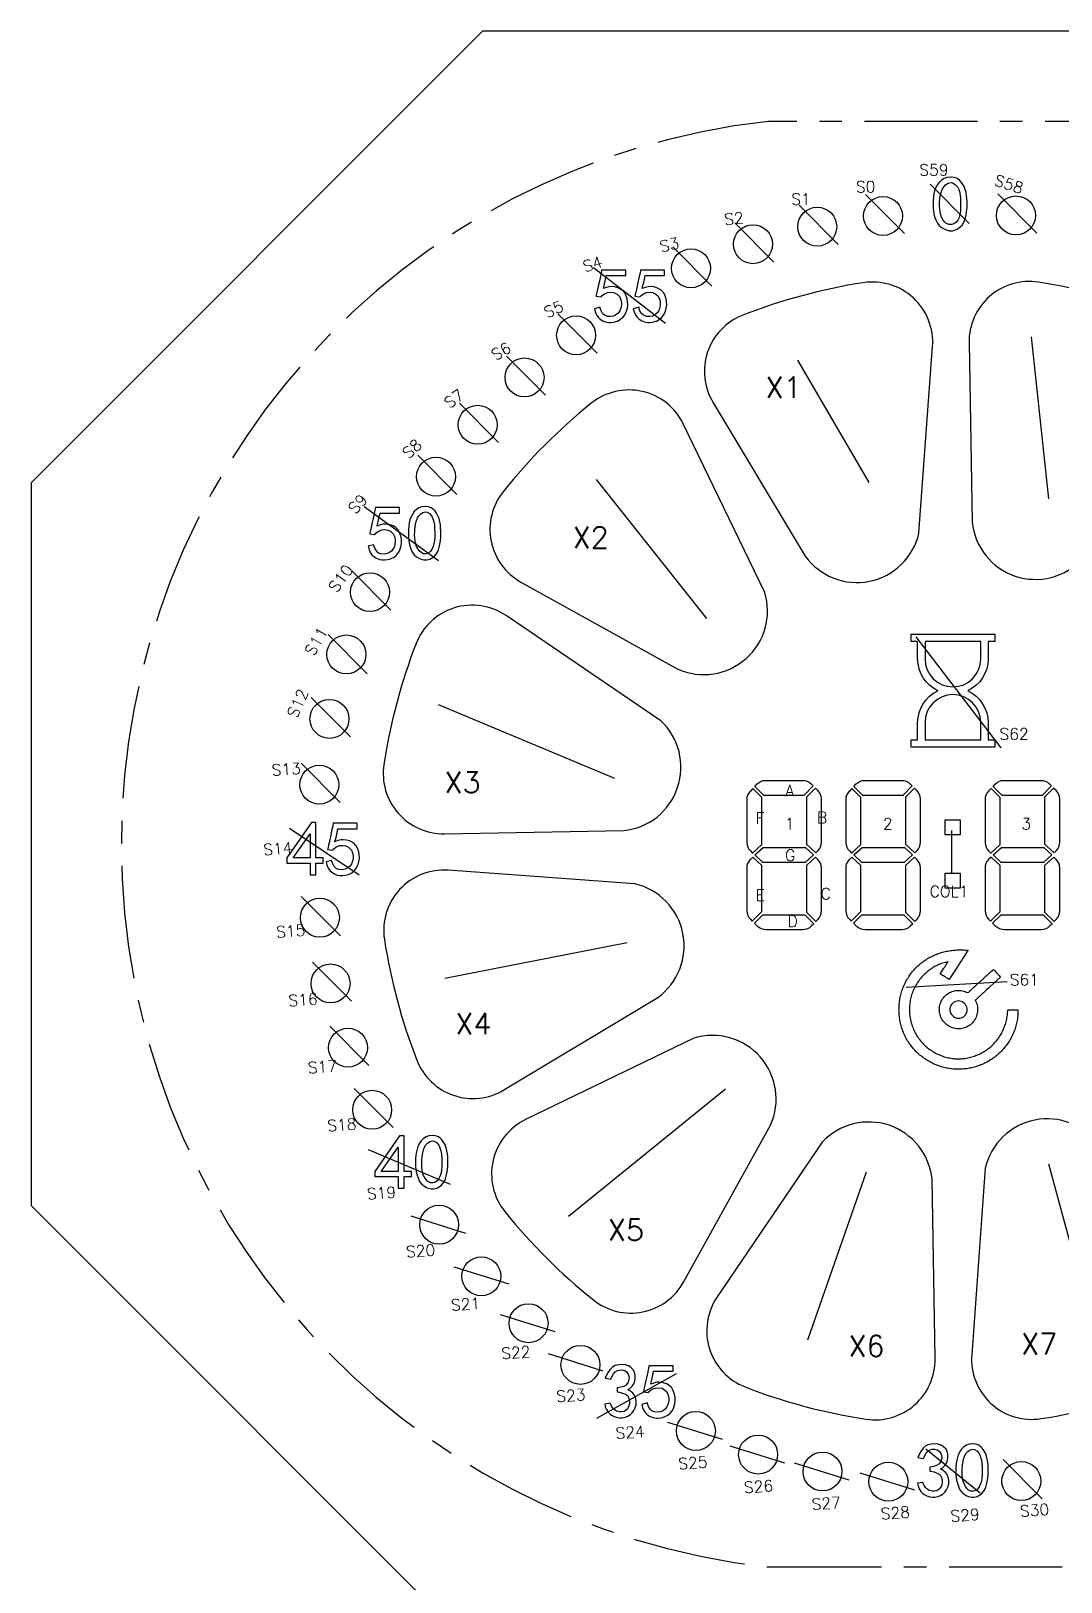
# Model space of a CAD drawing. Header units: millimetres. Extents: x 1653 to 3206, y -200 to 97.
# Drawn here: x 2174 to 2208.3, y -171 to -119.5 of the extents above; entities that cross this region are included whole.
import ezdxf
from ezdxf.enums import TextEntityAlignment as Align

# ---------------------------------------------------------------- set-up
doc = ezdxf.new("R2010")
doc.units = ezdxf.units.MM
doc.header["$LTSCALE"] = 3
doc.linetypes.add('CENTER', pattern=[2, 1.25, -0.25, 0.25, -0.25])
doc.layers.add('DIM', color=4, linetype='Continuous')
doc.styles.add('romans', font='romans.shx')

msp = doc.modelspace()

# ---------------------------------------------------------------- linework, layer by layer
at = {"linetype": 'Continuous'}
msp.add_lwpolyline([(2174.035, -134.454), (2174.035, -158.454), (2189.035, -173.454), (2274.035, -173.454), (2289.035, -158.454), (2289.035, -134.454), (2274.035, -119.454), (2189.035, -119.454)], close=True, dxfattribs=at)
at = {"linetype": 'CENTER'}
msp.add_lwpolyline([(2265.474, -122.454), (2198.535, -122.454, 0.895837), (2198.535, -170.454), (2265.474, -170.454, 0.856686)], format="xyb", close=True, dxfattribs=at)
for points in [[(2204.599, -124.306), (2204.579, -124.308), (2204.467, -124.321), (2204.367, -124.354), (2204.28, -124.408), (2204.279, -124.41), (2204.202, -124.482), (2204.139, -124.566), (2204.09, -124.661), (2204.084, -124.673), (2204.054, -124.758), (2204.03, -124.856), (2204.014, -124.965), (2204.005, -125.086), (2204.004, -125.093), (2204.002, -125.22), (2204.005, -125.331), (2204.014, -125.428), (2204.026, -125.51), (2204.027, -125.516), (2204.053, -125.62), (2204.088, -125.719), (2204.133, -125.813), (2204.144, -125.835), (2204.205, -125.913), (2204.285, -125.98), (2204.387, -126.036), (2204.438, -126.059), (2204.542, -126.084), (2204.644, -126.084), (2204.747, -126.056), (2204.806, -126.029), (2204.892, -125.97), (2204.963, -125.896), (2205.023, -125.804), (2205.046, -125.749), (2205.075, -125.659), (2205.099, -125.559), (2205.117, -125.448), (2205.129, -125.328), (2205.131, -125.232), (2205.13, -125.122), (2205.123, -125.017), (2205.112, -124.917), (2205.097, -124.822), (2205.097, -124.821), (2205.07, -124.715), (2205.03, -124.618), (2204.98, -124.529), (2204.917, -124.448), (2204.886, -124.419), (2204.798, -124.356), (2204.702, -124.319)], [(2204.621, -125.882), (2204.524, -125.882), (2204.429, -125.834), (2204.392, -125.803), (2204.333, -125.729), (2204.284, -125.635), (2204.249, -125.521), (2204.234, -125.45), (2204.221, -125.353), (2204.216, -125.25), (2204.218, -125.14), (2204.228, -125.025), (2204.23, -125.007), (2204.251, -124.885), (2204.28, -124.781), (2204.319, -124.692), (2204.366, -124.621), (2204.416, -124.563), (2204.501, -124.507), (2204.599, -124.488), (2204.65, -124.499), (2204.737, -124.545), (2204.81, -124.63), (2204.853, -124.719), (2204.886, -124.817), (2204.906, -124.923), (2204.909, -124.96), (2204.913, -125.06), (2204.916, -125.166), (2204.917, -125.278), (2204.916, -125.337), (2204.908, -125.444), (2204.89, -125.546), (2204.864, -125.641), (2204.819, -125.737), (2204.754, -125.815), (2204.673, -125.864)], [(2193.79, -127.391), (2192.992, -127.391), (2192.974, -127.478), (2192.938, -127.649), (2192.905, -127.8), (2192.877, -127.929), (2192.853, -128.036), (2192.833, -128.124), (2192.819, -128.19), (2192.807, -128.237), (2192.8, -128.261), (2192.972, -128.281), (2193.008, -128.238), (2193.089, -128.176), (2193.184, -128.14), (2193.202, -128.135), (2193.309, -128.125), (2193.406, -128.14), (2193.413, -128.142), (2193.502, -128.187), (2193.578, -128.261), (2193.592, -128.283), (2193.63, -128.375), (2193.649, -128.484), (2193.648, -128.515), (2193.636, -128.621), (2193.608, -128.716), (2193.597, -128.74), (2193.537, -128.824), (2193.456, -128.888), (2193.385, -128.921), (2193.287, -128.937), (2193.174, -128.928), (2193.164, -128.926), (2193.088, -128.894), (2193.024, -128.833), (2192.972, -128.743), (2192.931, -128.625), (2192.75, -128.676), (2192.779, -128.782), (2192.821, -128.879), (2192.876, -128.959), (2192.942, -129.019), (2193.03, -129.076), (2193.125, -129.114), (2193.225, -129.13), (2193.298, -129.131), (2193.402, -129.119), (2193.497, -129.09), (2193.516, -129.083), (2193.609, -129.034), (2193.689, -128.969), (2193.704, -128.955), (2193.765, -128.876), (2193.81, -128.777), (2193.817, -128.758), (2193.845, -128.656), (2193.86, -128.554), (2193.86, -128.551), (2193.855, -128.443), (2193.841, -128.342), (2193.806, -128.249), (2193.759, -128.15), (2193.743, -128.126), (2193.671, -128.057), (2193.578, -127.998), (2193.53, -127.979), (2193.43, -127.953), (2193.325, -127.937), (2193.248, -127.943), (2193.147, -127.967), (2193.043, -128.008), (2193.048, -127.989), (2193.072, -127.904), (2193.096, -127.806), (2193.12, -127.696), (2193.143, -127.573), (2193.79, -127.573)], [(2195.083, -127.391), (2194.285, -127.391), (2194.266, -127.478), (2194.229, -127.649), (2194.197, -127.8), (2194.169, -127.929), (2194.146, -128.036), (2194.126, -128.124), (2194.11, -128.19), (2194.1, -128.237), (2194.093, -128.261), (2194.264, -128.281), (2194.301, -128.238), (2194.381, -128.176), (2194.476, -128.14), (2194.495, -128.135), (2194.601, -128.125), (2194.698, -128.14), (2194.705, -128.142), (2194.794, -128.187), (2194.87, -128.261), (2194.884, -128.283), (2194.923, -128.375), (2194.941, -128.484), (2194.94, -128.515), (2194.929, -128.621), (2194.901, -128.716), (2194.888, -128.74), (2194.829, -128.824), (2194.749, -128.888), (2194.678, -128.921), (2194.58, -128.937), (2194.467, -128.928), (2194.457, -128.926), (2194.38, -128.894), (2194.316, -128.833), (2194.264, -128.743), (2194.224, -128.625), (2194.042, -128.676), (2194.071, -128.782), (2194.114, -128.879), (2194.168, -128.959), (2194.234, -129.019), (2194.322, -129.076), (2194.417, -129.114), (2194.517, -129.13), (2194.591, -129.131), (2194.694, -129.119), (2194.789, -129.09), (2194.809, -129.083), (2194.902, -129.034), (2194.981, -128.969), (2194.996, -128.955), (2195.058, -128.876), (2195.102, -128.777), (2195.109, -128.758), (2195.137, -128.656), (2195.153, -128.554), (2195.153, -128.551), (2195.148, -128.443), (2195.132, -128.342), (2195.098, -128.249), (2195.052, -128.15), (2195.035, -128.126), (2194.964, -128.057), (2194.87, -127.998), (2194.822, -127.979), (2194.721, -127.953), (2194.618, -127.937), (2194.54, -127.943), (2194.44, -127.967), (2194.335, -128.008), (2194.341, -127.989), (2194.365, -127.904), (2194.388, -127.806), (2194.412, -127.696), (2194.436, -127.573), (2195.083, -127.573)], [(2186.276, -135.277), (2185.478, -135.277), (2185.459, -135.364), (2185.423, -135.536), (2185.39, -135.685), (2185.362, -135.814), (2185.339, -135.923), (2185.319, -136.01), (2185.304, -136.077), (2185.293, -136.122), (2185.286, -136.147), (2185.457, -136.168), (2185.494, -136.124), (2185.574, -136.062), (2185.669, -136.026), (2185.688, -136.021), (2185.794, -136.011), (2185.891, -136.026), (2185.899, -136.028), (2185.987, -136.073), (2186.064, -136.147), (2186.077, -136.169), (2186.116, -136.262), (2186.134, -136.369), (2186.133, -136.4), (2186.122, -136.507), (2186.094, -136.602), (2186.082, -136.626), (2186.023, -136.71), (2185.942, -136.774), (2185.871, -136.807), (2185.773, -136.823), (2185.66, -136.815), (2185.65, -136.813), (2185.573, -136.78), (2185.51, -136.719), (2185.457, -136.63), (2185.417, -136.511), (2185.235, -136.562), (2185.264, -136.668), (2185.307, -136.765), (2185.361, -136.845), (2185.427, -136.906), (2185.515, -136.962), (2185.61, -137), (2185.711, -137.017), (2185.784, -137.018), (2185.887, -137.006), (2185.982, -136.976), (2186.002, -136.969), (2186.095, -136.92), (2186.174, -136.855), (2186.19, -136.841), (2186.251, -136.762), (2186.295, -136.663), (2186.303, -136.644), (2186.33, -136.543), (2186.346, -136.441), (2186.346, -136.437), (2186.341, -136.33), (2186.326, -136.228), (2186.291, -136.135), (2186.245, -136.036), (2186.228, -136.013), (2186.157, -135.943), (2186.064, -135.885), (2186.015, -135.866), (2185.915, -135.838), (2185.811, -135.824), (2185.733, -135.83), (2185.633, -135.853), (2185.529, -135.894), (2185.534, -135.875), (2185.558, -135.79), (2185.581, -135.693), (2185.605, -135.582), (2185.629, -135.46), (2186.276, -135.46)], [(2187.144, -135.237), (2187.125, -135.238), (2187.018, -135.251), (2186.924, -135.284), (2186.841, -135.338), (2186.839, -135.34), (2186.765, -135.413), (2186.706, -135.496), (2186.659, -135.591), (2186.654, -135.604), (2186.625, -135.688), (2186.602, -135.787), (2186.587, -135.895), (2186.578, -136.016), (2186.578, -136.023), (2186.576, -136.15), (2186.578, -136.262), (2186.586, -136.358), (2186.598, -136.441), (2186.6, -136.447), (2186.624, -136.55), (2186.658, -136.649), (2186.699, -136.743), (2186.711, -136.765), (2186.769, -136.844), (2186.846, -136.911), (2186.942, -136.967), (2186.991, -136.989), (2187.089, -137.014), (2187.187, -137.014), (2187.285, -136.986), (2187.342, -136.959), (2187.423, -136.9), (2187.492, -136.826), (2187.548, -136.734), (2187.569, -136.679), (2187.597, -136.589), (2187.62, -136.489), (2187.638, -136.379), (2187.649, -136.259), (2187.651, -136.163), (2187.649, -136.052), (2187.643, -135.948), (2187.633, -135.848), (2187.618, -135.752), (2187.618, -135.751), (2187.592, -135.645), (2187.555, -135.548), (2187.506, -135.459), (2187.446, -135.378), (2187.417, -135.35), (2187.333, -135.286), (2187.242, -135.249)], [(2187.165, -136.813), (2187.072, -136.813), (2186.982, -136.764), (2186.947, -136.733), (2186.891, -136.66), (2186.845, -136.566), (2186.811, -136.451), (2186.796, -136.381), (2186.784, -136.284), (2186.779, -136.18), (2186.781, -136.071), (2186.79, -135.955), (2186.792, -135.937), (2186.812, -135.816), (2186.841, -135.711), (2186.877, -135.622), (2186.922, -135.551), (2186.969, -135.493), (2187.051, -135.437), (2187.144, -135.419), (2187.193, -135.429), (2187.276, -135.476), (2187.346, -135.56), (2187.386, -135.649), (2187.417, -135.747), (2187.437, -135.854), (2187.439, -135.89), (2187.443, -135.99), (2187.445, -136.097), (2187.446, -136.208), (2187.445, -136.267), (2187.437, -136.375), (2187.421, -136.477), (2187.396, -136.572), (2187.352, -136.667), (2187.291, -136.745), (2187.215, -136.794)], [(2197.883, -146.618), (2197.933, -146.677), (2198.005, -146.75), (2198.313, -146.47), (2198.313, -144.909), (2198.013, -144.609), (2197.933, -144.69), (2197.925, -144.698), (2197.877, -144.759), (2197.841, -144.828), (2197.82, -144.903), (2197.812, -144.98), (2197.812, -146.387), (2197.812, -146.398), (2197.822, -146.475), (2197.846, -146.549)], [(2198.22, -144.406), (2198.288, -144.368), (2198.362, -144.344), (2198.439, -144.335), (2198.451, -144.335), (2199.665, -144.335), (2199.742, -144.342), (2199.817, -144.364), (2199.886, -144.399), (2199.947, -144.447), (2199.955, -144.455), (2200.021, -144.521), (2199.707, -144.836), (2198.38, -144.836), (2198.08, -144.536), (2198.16, -144.455)], [(2200.294, -146.387), (2200.294, -144.953), (2200.284, -144.874), (2200.26, -144.8), (2200.223, -144.732), (2200.173, -144.671), (2200.091, -144.591), (2199.793, -144.89), (2199.793, -146.452), (2200.106, -146.745), (2200.173, -146.678), (2200.182, -146.669), (2200.229, -146.608), (2200.265, -146.539), (2200.287, -146.464)], [(2201.171, -146.618), (2201.221, -146.677), (2201.294, -146.75), (2201.602, -146.47), (2201.602, -144.909), (2201.302, -144.609), (2201.221, -144.69), (2201.213, -144.698), (2201.165, -144.759), (2201.129, -144.828), (2201.108, -144.903), (2201.1, -144.98), (2201.1, -146.387), (2201.101, -146.398), (2201.11, -146.475), (2201.134, -146.549)], [(2201.508, -144.406), (2201.577, -144.368), (2201.65, -144.344), (2201.728, -144.335), (2201.739, -144.335), (2202.953, -144.335), (2203.031, -144.342), (2203.105, -144.364), (2203.174, -144.399), (2203.235, -144.447), (2203.243, -144.455), (2203.31, -144.521), (2202.995, -144.836), (2201.669, -144.836), (2201.368, -144.536), (2201.449, -144.455)], [(2203.582, -146.387), (2203.582, -144.953), (2203.572, -144.874), (2203.549, -144.8), (2203.511, -144.732), (2203.461, -144.671), (2203.38, -144.591), (2203.081, -144.89), (2203.081, -146.452), (2203.394, -146.745), (2203.462, -146.678), (2203.47, -146.669), (2203.518, -146.608), (2203.553, -146.539), (2203.575, -146.464)], [(2205.799, -146.618), (2205.848, -146.677), (2205.921, -146.75), (2206.229, -146.47), (2206.229, -144.909), (2205.929, -144.609), (2205.848, -144.69), (2205.84, -144.698), (2205.792, -144.759), (2205.757, -144.828), (2205.735, -144.903), (2205.728, -144.98), (2205.728, -146.387), (2205.728, -146.398), (2205.738, -146.475), (2205.761, -146.549)], [(2206.136, -144.406), (2206.204, -144.368), (2206.278, -144.344), (2206.355, -144.335), (2206.367, -144.335), (2207.581, -144.335), (2207.658, -144.342), (2207.733, -144.364), (2207.802, -144.399), (2207.863, -144.447), (2207.871, -144.455), (2207.937, -144.521), (2207.623, -144.836), (2206.296, -144.836), (2205.996, -144.536), (2206.076, -144.455)], [(2208.209, -146.387), (2208.209, -144.953), (2208.2, -144.874), (2208.176, -144.8), (2208.139, -144.732), (2208.088, -144.671), (2208.007, -144.591), (2207.708, -144.89), (2207.708, -146.452), (2208.022, -146.745), (2208.089, -146.678), (2208.097, -146.669), (2208.145, -146.608), (2208.181, -146.539), (2208.202, -146.464)], [(2183.502, -145.73), (2183.35, -145.73), (2182.533, -146.913), (2182.533, -147.085), (2183.31, -147.085), (2183.31, -147.469), (2183.502, -147.469), (2183.502, -147.085), (2183.744, -147.085), (2183.744, -146.913), (2183.502, -146.913)], [(2204.401, -146.146), (2204.401, -145.645), (2204.903, -145.645), (2204.903, -146.146)], [(2182.745, -146.913), (2183.31, -146.113), (2183.31, -146.913)], [(2184.875, -145.76), (2184.077, -145.76), (2184.059, -145.847), (2184.022, -146.017), (2183.99, -146.168), (2183.962, -146.297), (2183.938, -146.405), (2183.918, -146.493), (2183.903, -146.559), (2183.892, -146.605), (2183.885, -146.63), (2184.057, -146.65), (2184.093, -146.606), (2184.174, -146.544), (2184.269, -146.508), (2184.287, -146.504), (2184.394, -146.494), (2184.491, -146.508), (2184.497, -146.51), (2184.587, -146.556), (2184.662, -146.63), (2184.677, -146.652), (2184.715, -146.744), (2184.734, -146.852), (2184.732, -146.883), (2184.721, -146.99), (2184.693, -147.085), (2184.681, -147.108), (2184.621, -147.192), (2184.541, -147.256), (2184.47, -147.289), (2184.372, -147.306), (2184.259, -147.296), (2184.249, -147.294), (2184.172, -147.262), (2184.108, -147.201), (2184.057, -147.111), (2184.016, -146.994), (2183.835, -147.044), (2183.864, -147.151), (2183.906, -147.248), (2183.961, -147.327), (2184.027, -147.387), (2184.115, -147.444), (2184.21, -147.482), (2184.309, -147.499), (2184.383, -147.5), (2184.487, -147.488), (2184.582, -147.459), (2184.601, -147.451), (2184.694, -147.403), (2184.774, -147.338), (2184.788, -147.323), (2184.85, -147.245), (2184.895, -147.146), (2184.901, -147.127), (2184.93, -147.025), (2184.945, -146.922), (2184.945, -146.919), (2184.94, -146.812), (2184.925, -146.711), (2184.891, -146.618), (2184.844, -146.518), (2184.828, -146.495), (2184.756, -146.425), (2184.662, -146.367), (2184.615, -146.348), (2184.513, -146.321), (2184.41, -146.306), (2184.333, -146.312), (2184.232, -146.336), (2184.127, -146.377), (2184.133, -146.357), (2184.157, -146.272), (2184.181, -146.174), (2184.204, -146.065), (2184.228, -145.942), (2184.875, -145.942)], [(2200.034, -146.812), (2199.754, -147.063), (2198.351, -147.063), (2198.083, -146.813), (2198.36, -146.562), (2199.765, -146.562)], [(2203.322, -146.812), (2203.042, -147.063), (2201.639, -147.063), (2201.372, -146.813), (2201.648, -146.562), (2203.053, -146.562)], [(2207.95, -146.812), (2207.67, -147.063), (2206.267, -147.063), (2205.999, -146.813), (2206.275, -146.562), (2207.68, -146.562)], [(2197.883, -148.887), (2197.933, -148.947), (2197.995, -149.009), (2198.313, -148.69), (2198.313, -147.164), (2198.011, -146.881), (2197.933, -146.959), (2197.925, -146.967), (2197.877, -147.028), (2197.841, -147.098), (2197.82, -147.172), (2197.812, -147.25), (2197.812, -148.656), (2197.812, -148.668), (2197.822, -148.745), (2197.846, -148.819)], [(2200.173, -146.959), (2200.1, -146.886), (2199.793, -147.162), (2199.793, -148.71), (2200.109, -149.026), (2200.176, -148.959), (2200.229, -148.892), (2200.265, -148.823), (2200.287, -148.748), (2200.294, -148.671), (2200.294, -147.25), (2200.294, -147.238), (2200.284, -147.161), (2200.261, -147.087), (2200.223, -147.019)], [(2201.171, -148.887), (2201.221, -148.947), (2201.283, -149.009), (2201.602, -148.69), (2201.602, -147.164), (2201.299, -146.881), (2201.221, -146.959), (2201.213, -146.967), (2201.165, -147.028), (2201.129, -147.098), (2201.108, -147.172), (2201.1, -147.25), (2201.1, -148.656), (2201.101, -148.668), (2201.11, -148.745), (2201.134, -148.819)], [(2203.462, -146.959), (2203.388, -146.886), (2203.081, -147.162), (2203.081, -148.71), (2203.397, -149.026), (2203.464, -148.959), (2203.518, -148.892), (2203.553, -148.823), (2203.575, -148.748), (2203.582, -148.671), (2203.582, -147.25), (2203.582, -147.238), (2203.572, -147.161), (2203.549, -147.087), (2203.511, -147.019)], [(2205.799, -148.887), (2205.848, -148.947), (2205.911, -149.009), (2206.229, -148.69), (2206.229, -147.164), (2205.927, -146.881), (2205.848, -146.959), (2205.84, -146.967), (2205.792, -147.028), (2205.757, -147.098), (2205.735, -147.172), (2205.728, -147.25), (2205.728, -148.656), (2205.728, -148.668), (2205.738, -148.745), (2205.761, -148.819)], [(2208.089, -146.959), (2208.016, -146.886), (2207.708, -147.162), (2207.708, -148.71), (2208.025, -149.026), (2208.092, -148.959), (2208.145, -148.892), (2208.181, -148.823), (2208.202, -148.748), (2208.209, -148.671), (2208.209, -147.25), (2208.209, -147.238), (2208.2, -147.161), (2208.176, -147.087), (2208.139, -147.019)], [(2204.401, -147.914), (2204.401, -147.413), (2204.903, -147.413), (2204.903, -147.914)], [(2199.896, -149.228), (2199.828, -149.266), (2199.754, -149.29), (2199.677, -149.299), (2199.665, -149.299), (2198.454, -149.299), (2198.377, -149.292), (2198.302, -149.27), (2198.233, -149.234), (2198.172, -149.186), (2198.065, -149.079), (2198.346, -148.797), (2199.74, -148.797), (2200.039, -149.096), (2199.956, -149.178)], [(2203.184, -149.228), (2203.116, -149.266), (2203.042, -149.29), (2202.965, -149.299), (2202.953, -149.299), (2201.743, -149.299), (2201.665, -149.292), (2201.591, -149.27), (2201.522, -149.234), (2201.46, -149.186), (2201.353, -149.079), (2201.634, -148.797), (2203.028, -148.797), (2203.327, -149.096), (2203.244, -149.178)], [(2207.812, -149.228), (2207.744, -149.266), (2207.67, -149.29), (2207.593, -149.299), (2207.581, -149.299), (2206.37, -149.299), (2206.293, -149.292), (2206.218, -149.27), (2206.149, -149.234), (2206.087, -149.186), (2205.981, -149.079), (2206.262, -148.797), (2207.656, -148.797), (2207.954, -149.096), (2207.872, -149.178)], [(2205.163, -149.976), (2205.138, -150.014), (2205.114, -150.052), (2205.089, -150.09), (2205.065, -150.128), (2205.041, -150.166), (2204.992, -150.241), (2204.943, -150.317), (2204.894, -150.392), (2204.846, -150.468), (2204.797, -150.544), (2204.724, -150.657), (2204.651, -150.771), (2204.537, -150.947), (2204.499, -150.923), (2204.461, -150.899), (2204.423, -150.876), (2204.385, -150.852), (2204.347, -150.828), (2204.309, -150.804), (2204.27, -150.78), (2204.241, -150.761), (2204.363, -150.572), (2204.387, -150.534), (2204.411, -150.496), (2204.436, -150.458), (2204.46, -150.42), (2204.484, -150.383), (2204.498, -150.361), (2204.454, -150.369), (2204.411, -150.38), (2204.367, -150.391), (2204.324, -150.405), (2204.281, -150.419), (2204.239, -150.435), (2204.198, -150.452), (2204.157, -150.47), (2204.116, -150.49), (2204.076, -150.511), (2204.037, -150.533), (2203.998, -150.555), (2203.96, -150.58), (2203.923, -150.605), (2203.886, -150.631), (2203.85, -150.658), (2203.815, -150.686), (2203.78, -150.715), (2203.747, -150.745), (2203.714, -150.775), (2203.682, -150.807), (2203.651, -150.84), (2203.621, -150.873), (2203.591, -150.907), (2203.563, -150.942), (2203.536, -150.978), (2203.509, -151.014), (2203.484, -151.051), (2203.46, -151.089), (2203.436, -151.128), (2203.414, -151.167), (2203.393, -151.207), (2203.373, -151.247), (2203.354, -151.288), (2203.337, -151.329), (2203.32, -151.371), (2203.305, -151.413), (2203.29, -151.456), (2203.278, -151.499), (2203.266, -151.543), (2203.255, -151.586), (2203.246, -151.63), (2203.238, -151.675), (2203.231, -151.719), (2203.226, -151.764), (2203.221, -151.809), (2203.218, -151.854), (2203.216, -151.898), (2203.216, -151.943), (2203.216, -151.988), (2203.217, -152.007), (2203.219, -152.052), (2203.222, -152.097), (2203.227, -152.142), (2203.233, -152.186), (2203.24, -152.231), (2203.248, -152.275), (2203.258, -152.319), (2203.268, -152.363), (2203.28, -152.406), (2203.294, -152.449), (2203.308, -152.492), (2203.324, -152.534), (2203.34, -152.576), (2203.358, -152.617), (2203.377, -152.658), (2203.397, -152.698), (2203.419, -152.737), (2203.441, -152.776), (2203.465, -152.815), (2203.489, -152.853), (2203.515, -152.89), (2203.541, -152.926), (2203.569, -152.962), (2203.597, -152.997), (2203.626, -153.031), (2203.657, -153.064), (2203.688, -153.096), (2203.72, -153.128), (2203.753, -153.158), (2203.787, -153.188), (2203.821, -153.217), (2203.857, -153.245), (2203.893, -153.272), (2203.93, -153.298), (2203.967, -153.322), (2204.005, -153.346), (2204.044, -153.369), (2204.084, -153.391), (2204.124, -153.411), (2204.164, -153.431), (2204.205, -153.449), (2204.247, -153.466), (2204.289, -153.482), (2204.331, -153.497), (2204.374, -153.511), (2204.417, -153.524), (2204.461, -153.535), (2204.505, -153.545), (2204.549, -153.554), (2204.593, -153.561), (2204.638, -153.568), (2204.682, -153.573), (2204.727, -153.577), (2204.772, -153.58), (2204.798, -153.581), (2204.843, -153.581), (2204.888, -153.581), (2204.933, -153.579), (2204.978, -153.576), (2205.022, -153.572), (2205.067, -153.566), (2205.112, -153.559), (2205.156, -153.551), (2205.2, -153.542), (2205.244, -153.531), (2205.287, -153.519), (2205.33, -153.507), (2205.373, -153.493), (2205.415, -153.477), (2205.457, -153.461), (2205.499, -153.444), (2205.54, -153.425), (2205.58, -153.405), (2205.62, -153.384), (2205.659, -153.363), (2205.698, -153.34), (2205.736, -153.316), (2205.774, -153.291), (2205.81, -153.265), (2205.846, -153.238), (2205.882, -153.21), (2205.916, -153.181), (2205.95, -153.151), (2205.983, -153.12), (2206.015, -153.089), (2206.046, -153.056), (2206.076, -153.023), (2206.105, -152.988), (2206.133, -152.953), (2206.16, -152.917), (2206.186, -152.881), (2206.212, -152.844), (2206.236, -152.805), (2206.259, -152.767), (2206.281, -152.728), (2206.301, -152.688), (2206.321, -152.647), (2206.34, -152.606), (2206.357, -152.565), (2206.373, -152.523), (2206.389, -152.48), (2206.403, -152.438), (2206.416, -152.395), (2206.427, -152.351), (2206.438, -152.307), (2206.448, -152.263), (2206.456, -152.219), (2206.463, -152.175), (2206.47, -152.13), (2206.475, -152.086), (2206.479, -152.041), (2206.482, -151.996), (2206.484, -151.955), (2206.817, -151.955), (2206.819, -152), (2206.819, -152.045), (2206.818, -152.09), (2206.816, -152.135), (2206.812, -152.18), (2206.808, -152.225), (2206.802, -152.269), (2206.794, -152.314), (2206.786, -152.358), (2206.777, -152.402), (2206.766, -152.446), (2206.754, -152.489), (2206.742, -152.532), (2206.728, -152.575), (2206.713, -152.618), (2206.697, -152.66), (2206.681, -152.701), (2206.663, -152.743), (2206.644, -152.784), (2206.624, -152.824), (2206.604, -152.864), (2206.582, -152.904), (2206.56, -152.943), (2206.537, -152.981), (2206.513, -153.019), (2206.488, -153.057), (2206.462, -153.094), (2206.436, -153.13), (2206.408, -153.166), (2206.38, -153.201), (2206.351, -153.236), (2206.322, -153.269), (2206.291, -153.303), (2206.26, -153.335), (2206.228, -153.367), (2206.196, -153.398), (2206.163, -153.428), (2206.129, -153.458), (2206.094, -153.487), (2206.059, -153.515), (2206.023, -153.542), (2205.987, -153.568), (2205.95, -153.594), (2205.912, -153.619), (2205.874, -153.643), (2205.835, -153.666), (2205.796, -153.688), (2205.756, -153.709), (2205.716, -153.729), (2205.675, -153.748), (2205.634, -153.767), (2205.593, -153.784), (2205.551, -153.801), (2205.509, -153.816), (2205.466, -153.83), (2205.423, -153.844), (2205.38, -153.856), (2205.336, -153.868), (2205.293, -153.878), (2205.249, -153.888), (2205.204, -153.896), (2205.16, -153.904), (2205.116, -153.91), (2205.071, -153.916), (2205.026, -153.92), (2204.981, -153.924), (2204.936, -153.927), (2204.893, -153.928), (2204.848, -153.929), (2204.803, -153.928), (2204.758, -153.927), (2204.713, -153.925), (2204.668, -153.921), (2204.624, -153.917), (2204.579, -153.911), (2204.534, -153.904), (2204.49, -153.897), (2204.446, -153.888), (2204.402, -153.879), (2204.358, -153.868), (2204.315, -153.856), (2204.272, -153.844), (2204.229, -153.83), (2204.186, -153.815), (2204.144, -153.8), (2204.102, -153.783), (2204.061, -153.766), (2204.019, -153.747), (2203.979, -153.728), (2203.939, -153.708), (2203.899, -153.687), (2203.86, -153.665), (2203.821, -153.642), (2203.783, -153.618), (2203.745, -153.593), (2203.708, -153.568), (2203.672, -153.541), (2203.636, -153.514), (2203.601, -153.486), (2203.566, -153.457), (2203.532, -153.428), (2203.499, -153.398), (2203.466, -153.367), (2203.434, -153.335), (2203.403, -153.303), (2203.372, -153.269), (2203.343, -153.236), (2203.314, -153.201), (2203.286, -153.166), (2203.258, -153.13), (2203.232, -153.094), (2203.206, -153.057), (2203.181, -153.019), (2203.157, -152.981), (2203.134, -152.943), (2203.112, -152.904), (2203.091, -152.864), (2203.071, -152.824), (2203.051, -152.783), (2203.033, -152.742), (2203.015, -152.701), (2202.998, -152.659), (2202.983, -152.617), (2202.968, -152.574), (2202.955, -152.531), (2202.942, -152.488), (2202.93, -152.445), (2202.92, -152.401), (2202.91, -152.357), (2202.901, -152.313), (2202.894, -152.268), (2202.887, -152.224), (2202.882, -152.179), (2202.877, -152.134), (2202.874, -152.09), (2202.871, -152.045), (2202.87, -152), (2202.869, -151.955), (2202.87, -151.91), (2202.871, -151.865), (2202.873, -151.82), (2202.874, -151.808), (2202.878, -151.764), (2202.883, -151.719), (2202.888, -151.674), (2202.895, -151.63), (2202.902, -151.585), (2202.911, -151.541), (2202.921, -151.497), (2202.931, -151.453), (2202.943, -151.41), (2202.955, -151.367), (2202.969, -151.324), (2202.983, -151.281), (2202.999, -151.239), (2203.015, -151.197), (2203.032, -151.155), (2203.051, -151.114), (2203.07, -151.074), (2203.09, -151.033), (2203.111, -150.994), (2203.133, -150.954), (2203.156, -150.916), (2203.18, -150.877), (2203.204, -150.84), (2203.23, -150.803), (2203.256, -150.766), (2203.284, -150.73), (2203.312, -150.695), (2203.34, -150.661), (2203.37, -150.627), (2203.4, -150.594), (2203.432, -150.561), (2203.463, -150.529), (2203.496, -150.498), (2203.529, -150.468), (2203.564, -150.439), (2203.598, -150.41), (2203.634, -150.382), (2203.67, -150.355), (2203.706, -150.329), (2203.743, -150.304), (2203.781, -150.279), (2203.82, -150.256), (2203.858, -150.233), (2203.898, -150.211), (2203.938, -150.191), (2203.978, -150.171), (2204.019, -150.152), (2204.06, -150.133), (2204.102, -150.116), (2204.143, -150.1), (2204.186, -150.085), (2204.228, -150.07), (2204.271, -150.057), (2204.315, -150.044), (2204.358, -150.033), (2204.402, -150.022), (2204.446, -150.012), (2204.49, -150.003), (2204.534, -149.995), (2204.579, -149.988), (2204.623, -149.982), (2204.668, -149.977), (2204.713, -149.973), (2204.757, -149.969), (2204.802, -149.967), (2204.847, -149.965), (2204.892, -149.964), (2204.937, -149.964), (2204.982, -149.965), (2205.027, -149.967), (2205.072, -149.969), (2205.117, -149.972), (2205.162, -149.976)], [(2206.039, -150.648), (2206.1, -150.714), (2206.131, -150.747), (2206.161, -150.78), (2206.192, -150.814), (2206.222, -150.847), (2206.245, -150.872), (2206.012, -151.084), (2205.912, -151.175), (2205.846, -151.236), (2205.779, -151.296), (2205.746, -151.326), (2205.713, -151.357), (2205.679, -151.387), (2205.646, -151.417), (2205.613, -151.448), (2205.58, -151.478), (2205.546, -151.508), (2205.513, -151.539), (2205.48, -151.569), (2205.447, -151.599), (2205.413, -151.63), (2205.404, -151.638), (2205.424, -151.678), (2205.442, -151.72), (2205.456, -151.762), (2205.468, -151.806), (2205.476, -151.85), (2205.481, -151.895), (2205.483, -151.94), (2205.482, -151.985), (2205.478, -152.029), (2205.47, -152.074), (2205.46, -152.115), (2205.447, -152.158), (2205.431, -152.2), (2205.412, -152.241), (2205.39, -152.28), (2205.365, -152.318), (2205.338, -152.353), (2205.308, -152.387), (2205.276, -152.419), (2205.242, -152.448), (2205.205, -152.474), (2205.167, -152.498), (2205.128, -152.52), (2205.087, -152.538), (2205.045, -152.554), (2205.001, -152.566), (2204.957, -152.576), (2204.913, -152.582), (2204.868, -152.584), (2204.823, -152.584), (2204.785, -152.581), (2204.741, -152.574), (2204.697, -152.565), (2204.653, -152.553), (2204.611, -152.537), (2204.57, -152.519), (2204.53, -152.499), (2204.492, -152.475), (2204.455, -152.449), (2204.421, -152.42), (2204.388, -152.389), (2204.358, -152.355), (2204.331, -152.319), (2204.306, -152.282), (2204.284, -152.243), (2204.264, -152.202), (2204.248, -152.16), (2204.234, -152.117), (2204.224, -152.074), (2204.217, -152.029), (2204.212, -151.985), (2204.212, -151.976), (2204.211, -151.931), (2204.214, -151.886), (2204.219, -151.841), (2204.229, -151.797), (2204.241, -151.754), (2204.256, -151.712), (2204.274, -151.67), (2204.295, -151.631), (2204.319, -151.593), (2204.345, -151.556), (2204.374, -151.522), (2204.406, -151.489), (2204.439, -151.459), (2204.474, -151.431), (2204.512, -151.406), (2204.551, -151.384), (2204.591, -151.365), (2204.633, -151.348), (2204.676, -151.335), (2204.713, -151.326), (2204.758, -151.319), (2204.802, -151.313), (2204.847, -151.311), (2204.892, -151.312), (2204.937, -151.316), (2204.981, -151.323), (2205.025, -151.335), (2205.067, -151.35), (2205.104, -151.367), (2205.147, -151.379), (2205.188, -151.364), (2205.206, -151.349), (2205.239, -151.319), (2205.272, -151.288), (2205.305, -151.258), (2205.339, -151.227), (2205.372, -151.197), (2205.405, -151.166), (2205.438, -151.136), (2205.471, -151.105), (2205.504, -151.075), (2205.537, -151.045), (2205.571, -151.014), (2205.604, -150.984), (2205.637, -150.954), (2205.67, -150.923), (2205.77, -150.832), (2205.803, -150.802), (2205.836, -150.771), (2205.87, -150.741), (2205.877, -150.734), (2205.91, -150.704), (2205.943, -150.674), (2205.977, -150.644), (2206.009, -150.615)], [(2205.134, -151.952), (2205.131, -151.907), (2205.121, -151.863), (2205.104, -151.822), (2205.08, -151.783), (2205.051, -151.749), (2205.018, -151.719), (2204.98, -151.695), (2204.938, -151.677), (2204.895, -151.666), (2204.85, -151.662), (2204.805, -151.665), (2204.762, -151.675), (2204.72, -151.692), (2204.681, -151.715), (2204.647, -151.744), (2204.617, -151.777), (2204.593, -151.815), (2204.575, -151.856), (2204.563, -151.9), (2204.559, -151.944), (2204.559, -151.945), (2204.562, -151.99), (2204.572, -152.033), (2204.59, -152.075), (2204.613, -152.113), (2204.642, -152.148), (2204.676, -152.177), (2204.714, -152.202), (2204.755, -152.22), (2204.798, -152.232), (2204.843, -152.237), (2204.843, -152.237), (2204.888, -152.234), (2204.932, -152.224), (2204.973, -152.206), (2205.011, -152.183), (2205.046, -152.153), (2205.075, -152.12), (2205.099, -152.082), (2205.118, -152.041), (2205.129, -151.997), (2205.134, -151.953)], [(2186.43, -156.137), (2186.278, -156.137), (2185.46, -157.32), (2185.46, -157.492), (2186.237, -157.492), (2186.237, -157.876), (2186.43, -157.876), (2186.43, -157.492), (2186.671, -157.492), (2186.671, -157.32), (2186.43, -157.32)], [(2185.672, -157.32), (2186.237, -156.521), (2186.237, -157.32)], [(2187.378, -156.127), (2187.36, -156.128), (2187.252, -156.141), (2187.158, -156.174), (2187.075, -156.228), (2187.073, -156.23), (2187, -156.302), (2186.94, -156.386), (2186.894, -156.481), (2186.888, -156.494), (2186.859, -156.578), (2186.837, -156.676), (2186.821, -156.785), (2186.813, -156.906), (2186.813, -156.913), (2186.811, -157.04), (2186.813, -157.152), (2186.82, -157.248), (2186.833, -157.331), (2186.835, -157.337), (2186.858, -157.44), (2186.892, -157.539), (2186.934, -157.633), (2186.945, -157.655), (2187.003, -157.734), (2187.081, -157.801), (2187.177, -157.856), (2187.225, -157.879), (2187.323, -157.904), (2187.422, -157.904), (2187.52, -157.876), (2187.576, -157.849), (2187.657, -157.79), (2187.726, -157.716), (2187.782, -157.624), (2187.804, -157.569), (2187.832, -157.479), (2187.854, -157.379), (2187.872, -157.269), (2187.883, -157.149), (2187.885, -157.053), (2187.883, -156.942), (2187.877, -156.838), (2187.868, -156.737), (2187.852, -156.642), (2187.852, -156.641), (2187.827, -156.535), (2187.789, -156.438), (2187.741, -156.349), (2187.681, -156.268), (2187.652, -156.239), (2187.567, -156.176), (2187.476, -156.139)], [(2187.4, -157.703), (2187.307, -157.703), (2187.217, -157.654), (2187.182, -157.623), (2187.125, -157.55), (2187.079, -157.456), (2187.045, -157.341), (2187.031, -157.271), (2187.019, -157.173), (2187.013, -157.07), (2187.015, -156.961), (2187.025, -156.845), (2187.027, -156.827), (2187.046, -156.705), (2187.075, -156.601), (2187.112, -156.512), (2187.156, -156.441), (2187.203, -156.383), (2187.285, -156.327), (2187.378, -156.309), (2187.428, -156.319), (2187.51, -156.365), (2187.581, -156.45), (2187.621, -156.539), (2187.652, -156.637), (2187.672, -156.744), (2187.674, -156.78), (2187.678, -156.88), (2187.68, -156.986), (2187.681, -157.098), (2187.68, -157.157), (2187.672, -157.264), (2187.655, -157.367), (2187.63, -157.462), (2187.587, -157.557), (2187.526, -157.635), (2187.449, -157.684)], [(2193.678, -163.737), (2193.568, -163.741), (2193.549, -163.743), (2193.445, -163.77), (2193.357, -163.817), (2193.285, -163.883), (2193.262, -163.91), (2193.203, -163.991), (2193.154, -164.083), (2193.113, -164.187), (2193.295, -164.216), (2193.326, -164.139), (2193.381, -164.043), (2193.445, -163.975), (2193.517, -163.933), (2193.574, -163.917), (2193.673, -163.913), (2193.77, -163.944), (2193.819, -163.979), (2193.877, -164.056), (2193.901, -164.156), (2193.9, -164.222), (2193.875, -164.319), (2193.82, -164.398), (2193.803, -164.413), (2193.726, -164.458), (2193.626, -164.49), (2193.508, -164.51), (2193.508, -164.641), (2193.531, -164.645), (2193.649, -164.669), (2193.746, -164.702), (2193.82, -164.742), (2193.846, -164.767), (2193.898, -164.852), (2193.921, -164.954), (2193.921, -165.011), (2193.9, -165.111), (2193.851, -165.197), (2193.819, -165.235), (2193.737, -165.29), (2193.639, -165.309), (2193.584, -165.309), (2193.487, -165.285), (2193.406, -165.228), (2193.375, -165.197), (2193.316, -165.114), (2193.275, -165.015), (2193.093, -165.046), (2193.114, -165.133), (2193.153, -165.23), (2193.207, -165.313), (2193.275, -165.379), (2193.319, -165.413), (2193.406, -165.462), (2193.504, -165.49), (2193.608, -165.501), (2193.671, -165.501), (2193.77, -165.484), (2193.864, -165.447), (2193.952, -165.389), (2194.005, -165.341), (2194.066, -165.261), (2194.108, -165.169), (2194.133, -165.066), (2194.135, -165.051), (2194.136, -164.937), (2194.118, -164.837), (2194.083, -164.753), (2194.032, -164.688), (2193.954, -164.622), (2193.861, -164.571), (2193.925, -164.525), (2194.004, -164.452), (2194.059, -164.373), (2194.092, -164.288), (2194.109, -164.183), (2194.106, -164.081), (2194.083, -163.984), (2194.045, -163.917), (2193.977, -163.841), (2193.891, -163.781), (2193.875, -163.775), (2193.781, -163.748)], [(2195.365, -163.772), (2194.568, -163.772), (2194.549, -163.859), (2194.512, -164.029), (2194.48, -164.179), (2194.452, -164.308), (2194.428, -164.417), (2194.409, -164.505), (2194.393, -164.571), (2194.383, -164.616), (2194.376, -164.641), (2194.547, -164.662), (2194.583, -164.618), (2194.664, -164.556), (2194.759, -164.52), (2194.778, -164.516), (2194.884, -164.505), (2194.981, -164.52), (2194.987, -164.522), (2195.077, -164.568), (2195.153, -164.641), (2195.167, -164.663), (2195.205, -164.756), (2195.224, -164.863), (2195.223, -164.894), (2195.211, -165.002), (2195.184, -165.096), (2195.171, -165.121), (2195.111, -165.204), (2195.032, -165.268), (2194.96, -165.301), (2194.862, -165.318), (2194.75, -165.309), (2194.739, -165.307), (2194.663, -165.275), (2194.599, -165.213), (2194.547, -165.124), (2194.507, -165.005), (2194.325, -165.055), (2194.354, -165.162), (2194.396, -165.26), (2194.451, -165.339), (2194.517, -165.4), (2194.605, -165.456), (2194.7, -165.494), (2194.799, -165.511), (2194.874, -165.512), (2194.977, -165.5), (2195.072, -165.471), (2195.092, -165.463), (2195.185, -165.414), (2195.264, -165.349), (2195.279, -165.336), (2195.341, -165.256), (2195.385, -165.157), (2195.391, -165.138), (2195.42, -165.037), (2195.436, -164.935), (2195.436, -164.93), (2195.431, -164.824), (2195.415, -164.722), (2195.381, -164.63), (2195.334, -164.53), (2195.318, -164.507), (2195.247, -164.437), (2195.153, -164.379), (2195.105, -164.36), (2195.004, -164.332), (2194.9, -164.318), (2194.823, -164.324), (2194.723, -164.347), (2194.617, -164.388), (2194.624, -164.369), (2194.647, -164.284), (2194.671, -164.187), (2194.695, -164.076), (2194.719, -163.954), (2195.365, -163.954)], [(2204.066, -166.368), (2203.955, -166.374), (2203.936, -166.376), (2203.832, -166.403), (2203.744, -166.449), (2203.673, -166.515), (2203.649, -166.542), (2203.59, -166.624), (2203.542, -166.716), (2203.5, -166.819), (2203.682, -166.849), (2203.713, -166.771), (2203.768, -166.675), (2203.832, -166.607), (2203.904, -166.566), (2203.961, -166.549), (2204.06, -166.545), (2204.157, -166.576), (2204.206, -166.611), (2204.264, -166.689), (2204.289, -166.788), (2204.288, -166.854), (2204.263, -166.951), (2204.207, -167.031), (2204.191, -167.045), (2204.113, -167.091), (2204.014, -167.123), (2203.895, -167.142), (2203.895, -167.274), (2203.919, -167.278), (2204.037, -167.301), (2204.134, -167.335), (2204.207, -167.375), (2204.233, -167.4), (2204.286, -167.484), (2204.308, -167.587), (2204.308, -167.643), (2204.288, -167.743), (2204.238, -167.829), (2204.206, -167.868), (2204.124, -167.922), (2204.026, -167.941), (2203.971, -167.941), (2203.874, -167.916), (2203.794, -167.86), (2203.763, -167.829), (2203.704, -167.747), (2203.663, -167.648), (2203.481, -167.678), (2203.501, -167.765), (2203.541, -167.863), (2203.594, -167.945), (2203.663, -168.011), (2203.706, -168.045), (2203.794, -168.094), (2203.891, -168.123), (2203.995, -168.133), (2204.058, -168.133), (2204.157, -168.116), (2204.252, -168.08), (2204.339, -168.022), (2204.392, -167.973), (2204.453, -167.894), (2204.495, -167.802), (2204.52, -167.698), (2204.522, -167.684), (2204.523, -167.569), (2204.506, -167.47), (2204.471, -167.385), (2204.419, -167.32), (2204.341, -167.254), (2204.248, -167.202), (2204.312, -167.158), (2204.391, -167.084), (2204.447, -167.005), (2204.48, -166.919), (2204.496, -166.816), (2204.493, -166.714), (2204.471, -166.616), (2204.432, -166.549), (2204.364, -166.474), (2204.278, -166.414), (2204.263, -166.408), (2204.169, -166.381)], [(2205.328, -166.363), (2205.31, -166.364), (2205.202, -166.378), (2205.108, -166.411), (2205.025, -166.465), (2205.023, -166.467), (2204.95, -166.539), (2204.89, -166.623), (2204.844, -166.718), (2204.838, -166.73), (2204.809, -166.815), (2204.787, -166.913), (2204.771, -167.021), (2204.763, -167.142), (2204.763, -167.15), (2204.761, -167.277), (2204.763, -167.388), (2204.77, -167.484), (2204.783, -167.567), (2204.785, -167.573), (2204.808, -167.677), (2204.843, -167.776), (2204.884, -167.87), (2204.895, -167.891), (2204.953, -167.97), (2205.031, -168.037), (2205.127, -168.093), (2205.175, -168.116), (2205.273, -168.14), (2205.372, -168.14), (2205.47, -168.113), (2205.527, -168.086), (2205.607, -168.027), (2205.676, -167.952), (2205.732, -167.86), (2205.754, -167.806), (2205.782, -167.716), (2205.804, -167.616), (2205.822, -167.505), (2205.833, -167.385), (2205.835, -167.289), (2205.833, -167.179), (2205.827, -167.074), (2205.818, -166.974), (2205.802, -166.879), (2205.802, -166.878), (2205.777, -166.771), (2205.739, -166.674), (2205.691, -166.585), (2205.631, -166.505), (2205.602, -166.476), (2205.517, -166.413), (2205.426, -166.376)], [(2205.35, -167.939), (2205.257, -167.939), (2205.167, -167.89), (2205.132, -167.859), (2205.075, -167.786), (2205.03, -167.692), (2204.995, -167.577), (2204.981, -167.507), (2204.969, -167.41), (2204.963, -167.307), (2204.965, -167.197), (2204.975, -167.081), (2204.977, -167.064), (2204.996, -166.942), (2205.025, -166.838), (2205.062, -166.749), (2205.106, -166.677), (2205.154, -166.62), (2205.235, -166.564), (2205.328, -166.545), (2205.378, -166.555), (2205.46, -166.602), (2205.531, -166.687), (2205.571, -166.776), (2205.602, -166.874), (2205.622, -166.98), (2205.624, -167.016), (2205.628, -167.117), (2205.63, -167.223), (2205.631, -167.335), (2205.63, -167.393), (2205.622, -167.501), (2205.605, -167.603), (2205.58, -167.698), (2205.537, -167.793), (2205.476, -167.872), (2205.399, -167.92)]]:
    msp.add_lwpolyline(points, close=True)
for points in [[(2197.677, -128.891, 0.464472), (2196.69, -131.783), (2199.758, -136.89, 0.643485), (2203.533, -136.13), (2203.985, -129.933, 0.482284), (2201.684, -127.811, 0.0547)], [(2207.499, -127.794, 0.464472), (2205.198, -129.806), (2205.301, -135.762, 0.643485), (2208.95, -136.992), (2212.441, -131.85, 0.482284), (2211.509, -128.862, 0.0547)], [(2189.719, -134.752, 0.464472), (2190.311, -137.75), (2195.521, -140.639, 0.643485), (2198.41, -138.094), (2195.703, -132.5, 0.482284), (2192.649, -131.813, 0.0547)], [(2185.758, -143.806, 0.464472), (2187.77, -146.107), (2193.726, -146.004, 0.643485), (2194.956, -142.355), (2189.815, -138.864, 0.482284), (2186.826, -139.796, 0.0547)], [(2205.831, -140.299, -0.290883), (2205.157, -141.359, -0.290883), (2205.831, -142.419), (2205.831, -142.989), (2206.049, -142.989), (2206.049, -143.235), (2203.271, -143.235), (2203.271, -142.989), (2203.489, -142.989), (2203.489, -142.419, -0.290883), (2204.163, -141.359, -0.290883), (2203.489, -140.299), (2203.489, -139.729), (2203.271, -139.729), (2203.271, -139.484), (2206.049, -139.484), (2206.049, -139.729), (2205.831, -139.729)], [(2205.584, -139.729), (2203.736, -139.729), (2203.736, -140.307, 1), (2205.584, -140.307)], [(2205.584, -142.989), (2205.584, -142.412, 1), (2203.736, -142.412), (2203.736, -142.989)], [(2186.855, -153.628, 0.464472), (2189.747, -154.615), (2194.854, -151.547, 0.643485), (2194.095, -147.772), (2187.897, -147.32, 0.482284), (2185.775, -149.622, 0.0547)], [(2192.716, -161.586, 0.464472), (2195.714, -160.994), (2198.603, -155.784, 0.643485), (2196.058, -152.895), (2190.464, -155.602, 0.482284), (2189.777, -158.656, 0.0547)], [(2201.77, -165.547, 0.464472), (2204.071, -163.535), (2203.968, -157.579, 0.643485), (2200.319, -156.349), (2196.829, -161.49, 0.482284), (2197.761, -164.479, 0.0547)], [(2211.593, -164.45, 0.464472), (2212.579, -161.558), (2209.511, -156.451, 0.643485), (2205.737, -157.21), (2205.284, -163.408, 0.482284), (2207.586, -165.53, 0.0547)]]:
    msp.add_lwpolyline(points, format="xyb", close=True)
for centre in [(2202.337, -125.595), (2206.754, -125.577), (2200.154, -125.951), (2198.02, -126.532), (2195.959, -127.333), (2192.143, -129.558), (2190.43, -130.957), (2188.873, -132.528), (2187.488, -134.252), (2185.296, -138.087), (2184.512, -140.155), (2183.949, -142.294), (2183.612, -144.48), (2183.631, -148.897), (2183.986, -151.08), (2184.567, -153.213), (2185.369, -155.275), (2187.594, -159.091), (2188.993, -160.804), (2190.563, -162.361), (2192.288, -163.745), (2196.122, -165.938), (2198.19, -166.722), (2200.329, -167.285), (2202.515, -167.622), (2206.932, -167.603)]:
    msp.add_circle(centre, 0.647)
at = {"layer": 'DIM'}
for p, q in [((2203.903, -124.543), (2205.201, -125.846)), ((2201.759, -124.879), (2203.057, -126.182)), ((2206.152, -124.865), (2207.45, -126.169)), ((2199.552, -125.239), (2200.85, -126.542)), ((2197.418, -125.821), (2198.716, -127.124)), ((2195.356, -126.622), (2196.655, -127.925)), ((2192.724, -127.306), (2195.108, -129.155)), ((2191.54, -128.847), (2192.839, -130.15)), ((2207.263, -129.607), (2207.835, -134.987)), ((2189.827, -130.246), (2191.126, -131.549)), ((2199.496, -130.384), (2201.866, -134.444)), ((2188.27, -131.816), (2189.568, -133.119)), ((2186.886, -133.541), (2188.184, -134.844)), ((2196.491, -138.958), (2192.823, -134.351)), ((2185.098, -135.238), (2187.577, -137.038)), ((2184.693, -137.375), (2185.992, -138.679)), ((2183.901, -139.49), (2185.199, -140.794)), ((2203.434, -139.575), (2206.255, -143.254)), ((2183.346, -141.582), (2184.644, -142.885)), ((2193.43, -144.278), (2187.574, -141.824)), ((2183.009, -143.768), (2184.308, -145.071)), ((2182.624, -145.919), (2184.936, -147.473)), ((2204.623, -147.439), (2204.623, -145.998)), ((2183.015, -148.196), (2184.313, -149.499)), ((2193.836, -149.735), (2187.779, -150.912)), ((2183.383, -150.368), (2184.682, -151.671)), ((2203.113, -151.208), (2206.465, -151.013)), ((2183.965, -152.502), (2185.263, -153.805)), ((2184.766, -154.563), (2186.064, -155.867)), ((2197.103, -154.586), (2191.887, -158.823)), ((2185.236, -156.593), (2187.957, -157.742)), ((2207.838, -157.074), (2209.251, -162.286)), ((2201.781, -157.343), (2199.829, -162.925)), ((2186.651, -158.798), (2188.467, -159.366)), ((2188.086, -160.489), (2189.903, -161.056)), ((2189.62, -162.068), (2191.437, -162.636)), ((2191.214, -163.371), (2193.031, -163.939)), ((2192.832, -165.517), (2195.483, -164.032)), ((2195.179, -165.645), (2196.996, -166.213)), ((2197.247, -166.429), (2199.064, -166.997)), ((2203.764, -166.531), (2205.567, -167.996)), ((2199.386, -166.992), (2201.203, -167.56)), ((2201.572, -167.329), (2203.389, -167.897)), ((2206.329, -166.892), (2207.628, -168.195))]:
    msp.add_line(p, q, dxfattribs=at)

# ---------------------------------------------------------------- texts
at = {"layer": 'DIM', "style": 'romans'}
for s, height, p in [('S59', 0.377, (2204.031, -124.065)), ('S0', 0.377, (2201.762, -124.625)), ('S1', 0.377, (2199.613, -125.036)), ('X1', 0.7003, (2199.034, -131.288)), ('X2', 0.7003, (2192.628, -136.271)), ('S62', 0.377, (2206.693, -142.796)), ('X3', 0.7003, (2188.373, -144.398)), ('A', 0.377, (2199.238, -144.677)), ('F', 0.377, (2198.252, -145.586)), ('1', 0.377, (2199.238, -145.775)), ('B', 0.377, (2200.317, -145.571)), ('2', 0.377, (2202.499, -145.775)), ('3', 0.377, (2207.094, -145.775)), ('G', 0.377, (2199.254, -146.824)), ('E', 0.377, (2198.256, -148.151)), ('C', 0.377, (2200.437, -148.099)), ('COL1', 0.377, (2204.533, -148.024)), ('D', 0.377, (2199.34, -149.016)), ('X4', 0.7003, (2188.73, -152.414)), ('X5', 0.7003, (2193.8, -159.261)), ('X7', 0.7003, (2207.53, -163.047)), ('X6', 0.7003, (2201.788, -163.12))]:
    msp.add_text(s, height=height, dxfattribs=at).set_placement(p, align=Align.MIDDLE)
for s, rotation, p in [('S58', 342, (2206.523, -124.539)), ('S2', 6, (2197.387, -125.679)), ('S3', 12, (2195.24, -126.551)), ('S4', 18, (2192.691, -127.191)), ('S5', 24, (2191.397, -128.692)), ('S6', 30, (2189.654, -130.086)), ('S7', 36, (2188.089, -131.665)), ('S8', 42, (2186.693, -133.322)), ('S9', 48, (2184.89, -135.154)), ('S10', 54, (2184.324, -137.627)), ('S11', 60, (2183.51, -139.719)), ('S12', 66, (2182.893, -141.776)), ('S13', 4.0052, (2182.514, -143.967)), ('S14', 4.0052, (2182.236, -146.605)), ('S15', 4.0052, (2182.664, -149.339)), ('S16', 4.0052, (2183.071, -151.621)), ('S17', 4.0052, (2183.714, -153.847)), ('S18', 4.0052, (2184.362, -155.771)), ('S19', 4.0052, (2185.678, -158.038)), ('S20', 4.0052, (2186.978, -159.957)), ('S21', 4.0052, (2188.471, -161.73)), ('S22', 4.0052, (2190.141, -163.336)), ('S23', 4.0052, (2191.97, -164.76)), ('S24', 4.0052, (2193.937, -165.984)), ('S25', 4.0052, (2196.022, -166.996)), ('S26', 4.0052, (2198.201, -167.785)), ('S27', 4.0052, (2200.451, -168.341)), ('S30', 4.0052, (2207.374, -168.57)), ('S28', 4.0052, (2202.747, -168.659)), ('S29', 4.0052, (2205.063, -168.736))]:
    msp.add_text(s, height=0.377, rotation=rotation, dxfattribs=at).set_placement(p, align=Align.MIDDLE)
msp.add_text('S61', height=0.377, dxfattribs=at).set_placement((2206.55, -151.143))

doc.saveas('drawing.dxf')
